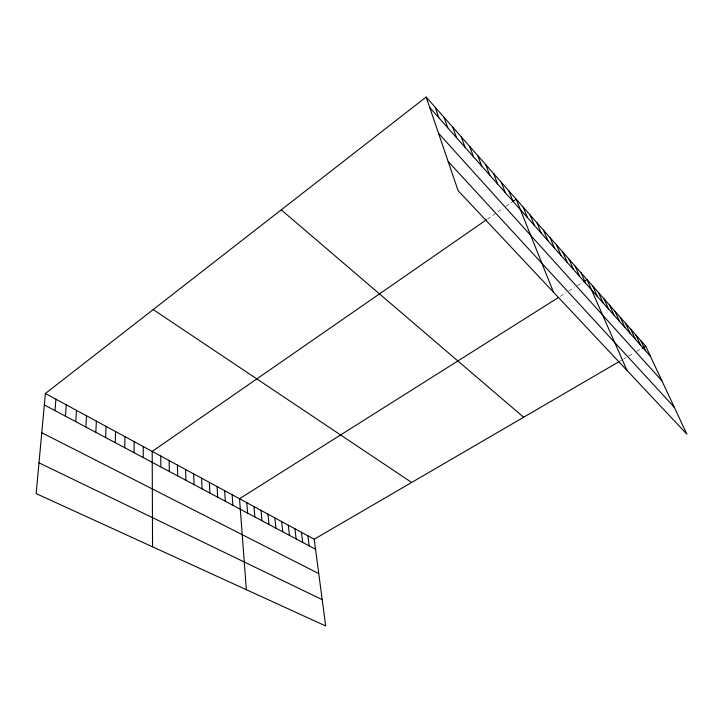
<?xml version="1.0" encoding="UTF-8"?>
<svg xmlns="http://www.w3.org/2000/svg" width="723" height="723" viewBox="0 0 723 723"><rect width="100%" height="100%" fill="white"/><g stroke="black" fill="none" stroke-linecap="round" stroke-linejoin="round"><path stroke-width="0.54" stroke-dasharray="3.62 2.71" d="M487.465 219.069L503.109 208.224M505.82 206.353L511.857 202.16M560.397 296.294L566.028 292.743M568.874 290.953L574.559 287.365M577.334 285.612L582.602 282.286M620.144 361.039L623.063 359.34M624.03 358.771L625.973 357.632M628.658 356.078L634.008 352.96M636.701 351.396L641.202 348.766"/><path stroke-width="1.08" d="M143.217 457.551L143.262 446.561M134.053 452.67L134.189 441.645M124.736 447.709L124.952 436.638M115.264 442.675L115.581 431.559M105.639 437.542L106.046 426.389M95.843 432.336L96.349 421.138M85.892 427.04L86.498 415.797M75.77 421.645L76.484 410.366M65.468 416.168L66.29 404.844M54.993 410.592L55.924 399.223M45.386 393.511L36.15 493.61L325.684 625.973L314.216 539.222L45.386 393.511L426.154 97.027L645.702 346.145L686.85 434.143L458.102 190.664L426.154 97.027M486.552 219.702L152.201 451.405L152.553 546.823M512.724 201.563L516.177 199.177L553.52 292.228M558.518 297.478L239.512 498.725L246.353 589.706M583.479 281.735L586.986 279.521L626.977 370.411M314.216 539.222L619.168 361.599M642.105 348.242L645.702 346.145M38.988 462.828L322.205 599.656M41.762 432.716L318.762 573.601M44.329 404.916L315.544 549.272M153.186 309.571L411.649 482.467M281.265 209.851L523.651 417.234M448.124 161.428L674.261 407.212M438.49 133.204L661.888 380.75M429.724 107.483L650.42 356.231M640.786 340.56L645.494 350.673M635.788 334.894L640.479 345.025M630.709 329.128L635.39 339.295M625.549 323.28L630.221 333.466M620.307 317.325L624.97 327.537M614.984 311.288L619.62 321.518M609.57 305.142L614.198 315.4M604.067 298.897L608.676 309.173M598.463 292.544L603.054 302.847M592.779 286.082L597.343 296.412M581.102 272.842L585.63 283.208M575.11 266.046L579.62 276.43M569.019 259.132L573.502 269.534M562.819 252.101L567.275 262.521M556.511 244.943L560.94 255.373M550.086 237.65L554.487 248.106M543.551 230.239L547.917 240.696M536.891 222.684L541.22 233.158M530.113 214.993L534.405 225.477M523.208 207.158L527.465 217.65M508.793 190.791L512.959 201.301M501.256 182.241L505.377 192.761M493.574 173.529L497.65 184.049M485.739 164.636L489.76 175.156M477.74 155.572L481.717 166.082M469.589 146.308L473.493 156.828M461.256 136.864L465.106 147.365M452.761 127.221L456.538 137.713M444.076 117.37L447.79 127.854M435.21 107.311L438.852 117.777M307.871 535.779L309.155 545.874M301.446 532.3L302.684 542.431M294.93 528.766L296.132 538.942M288.332 525.187L289.48 535.4M281.636 521.563L282.747 531.812M274.857 517.885L275.915 528.179M267.98 514.161L268.992 524.491M261.012 510.384L261.97 520.759M253.945 506.552L254.848 516.963M246.778 502.666L247.628 513.122M232.137 494.731L232.869 505.269M224.663 490.682L225.332 501.256M217.072 486.57L217.686 497.189M209.381 482.395L209.923 493.059M201.572 478.165L202.051 488.865M193.647 473.872L194.062 484.609M185.603 469.516L185.947 480.289M177.442 465.088L177.713 475.906M169.155 460.596L169.354 471.459M160.741 456.041L160.868 466.941"/></g></svg>
